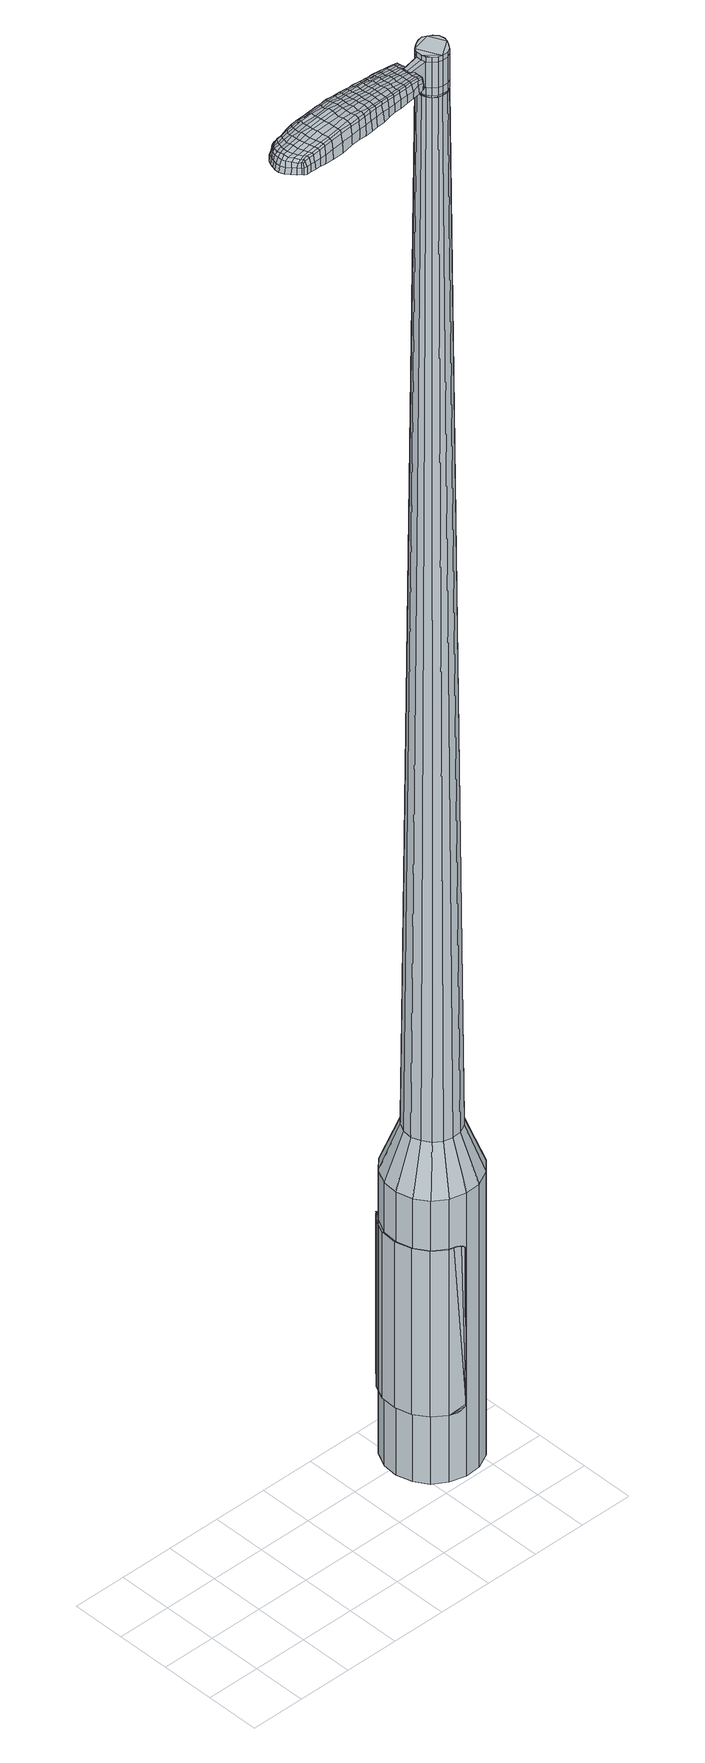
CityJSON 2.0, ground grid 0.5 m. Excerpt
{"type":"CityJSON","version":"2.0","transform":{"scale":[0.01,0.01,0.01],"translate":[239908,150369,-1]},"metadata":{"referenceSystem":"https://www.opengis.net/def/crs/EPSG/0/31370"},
"CityObjects":{
"object1":{"type":"GenericCityObject","attributes":{"cluster":808,"mean_distance_to_centroid":0.165,"new_centroid_x":239910.81,"new_centroid_y":150369.98,"mean_distance_to_camera":10,"H1":11.52,"H2":-29.24,"Z_final":109.88,"cluster2":76,"proj_x":239910.36,"proj_y":150364.75,"id_line":95515,"bearing_l":274.93,"distance":5.25,"orientation":"right","G_obj":184.93},"geometry":[{"type":"MultiSurface","lod":"2","boundaries":[[[0,1,2,3]],[[1,4,5,2]],[[4,6,7,5]],[[6,8,9,7]],[[8,10,11,9]],[[10,12,13,11]],[[12,14,15,13]],[[14,16,17,15]],[[16,18,19,17]],[[18,20,21,19]],[[20,22,23,21]],[[22,24,25,23]],[[24,26,27,25]],[[26,28,29,27]],[[28,30,31,29]],[[30,32,33,31]],[[32,34,35,33]],[[34,0,3,35]],[[36,37,38,39]],[[38,40,41,42]],[[41,43,42]],[[42,44,45,46]],[[45,47,46]],[[46,48,49,50]],[[49,51,50]],[[42,46,50,38]],[[50,52,39,38]],[[53,36,39]],[[2,5,7,35]],[[7,9,11,15]],[[11,13,15]],[[15,17,19,23]],[[19,21,23]],[[23,25,27,31]],[[27,29,31]],[[15,23,31,7]],[[31,33,35,7]],[[3,2,35]],[[1,0,54,55]],[[0,34,56,54]],[[34,32,57,56]],[[32,30,58,57]],[[30,28,59,58]],[[28,26,60,59]],[[26,24,61,60]],[[24,22,62,61]],[[22,20,63,62]],[[20,18,64,63]],[[18,16,65,64]],[[16,14,66,65]],[[14,12,67,66]],[[12,10,68,67]],[[10,8,69,68]],[[8,6,70,69]],[[6,4,71,70]],[[4,1,55,71]],[[55,54,72,73]],[[54,56,74,72]],[[56,57,75,74]],[[57,58,76,75]],[[58,59,77,76]],[[59,60,78,77]],[[60,61,79,78]],[[61,62,80,79]],[[62,63,81,80]],[[63,64,82,81]],[[64,65,83,82]],[[65,66,84,83]],[[66,67,85,84]],[[67,68,86,85]],[[68,69,87,86]],[[69,70,88,87]],[[70,71,89,88]],[[71,55,73,89]],[[90,91,92,93]],[[94,95,91,90]],[[75,96,95,94]],[[97,98,96,75]],[[77,99,98,97]],[[100,101,99,77]],[[102,103,101,100]],[[80,104,103,102]],[[81,105,104,80]],[[106,107,105,81]],[[108,109,107,106]],[[110,111,109,108]],[[85,112,111,110]],[[113,114,112,85]],[[87,115,114,113]],[[88,116,115,87]],[[117,118,116,88]],[[93,92,118,117]],[[119,120,121,122]],[[123,119,122,124]],[[125,123,124,126]],[[127,125,126,128]],[[129,127,128,130]],[[131,129,130,132]],[[133,131,132,134]],[[135,133,134,136]],[[137,135,136,138]],[[139,137,138,140]],[[141,139,140,142]],[[143,141,142,144]],[[145,143,144,146]],[[147,145,146,148]],[[149,147,148,150]],[[151,149,150,152]],[[73,72,90,93]],[[72,74,94,90]],[[74,75,94]],[[76,97,75]],[[76,77,97]],[[78,100,77]],[[78,79,102,100]],[[79,80,102]],[[82,106,81]],[[82,83,108,106]],[[83,84,110,108]],[[84,85,110]],[[86,113,85]],[[86,87,113]],[[89,117,88]],[[89,73,93,117]],[[153,154,92,91]],[[154,155,118,92]],[[155,116,118]],[[156,114,115]],[[156,112,114]],[[157,111,112]],[[157,158,109,111]],[[158,159,107,109]],[[159,105,107]],[[160,103,104]],[[160,161,101,103]],[[161,99,101]],[[162,98,99]],[[162,96,98]],[[163,95,96]],[[163,153,91,95]],[[39,52,151,164]],[[154,153,165,152]],[[53,39,164,120]],[[153,163,121,165]],[[36,53,120,119]],[[163,96,122,121]],[[37,36,119,123]],[[96,162,124,122]],[[38,37,123,125]],[[162,99,126,124]],[[40,38,125,127]],[[99,161,128,126]],[[41,40,127,129]],[[161,160,130,128]],[[43,41,129,131]],[[160,104,132,130]],[[42,43,131,133]],[[104,105,134,132]],[[44,42,133,135]],[[105,159,136,134]],[[45,44,135,137]],[[159,158,138,136]],[[47,45,137,139]],[[158,157,140,138]],[[46,47,139,141]],[[157,112,142,140]],[[48,46,141,143]],[[112,156,144,142]],[[49,48,143,145]],[[156,115,146,144]],[[51,49,145,147]],[[115,116,148,146]],[[50,51,147,149]],[[116,155,150,148]],[[52,50,149,151]],[[155,154,152,150]],[[151,152,166,167]],[[152,165,168,166]],[[165,121,169,168]],[[121,120,170,169]],[[120,164,171,170]],[[164,151,167,171]],[[172,173,174,175]],[[176,172,175,177]],[[172,176,178,179]],[[173,172,179,180]],[[181,182,183,184]],[[185,181,184,186]],[[181,185,187,188]],[[182,181,188,189]],[[190,191,192,193]],[[194,190,193,195]],[[190,194,196,197]],[[191,190,197,198]],[[199,200,201,202]],[[203,199,202,204]],[[199,203,205,206]],[[200,199,206,207]],[[208,209,210,211]],[[212,208,211,213]],[[208,212,214,215]],[[209,208,215,216]],[[217,218,219,220]],[[221,217,220,222]],[[217,221,223,224]],[[218,217,224,225]],[[226,227,228,229]],[[218,226,229,219]],[[226,218,225,230]],[[227,226,230,231]],[[232,233,234,235]],[[227,232,235,228]],[[232,227,231,236]],[[233,232,236,237]],[[238,176,177,239]],[[233,238,239,234]],[[238,233,237,240]],[[176,238,240,178]],[[241,242,243,244]],[[245,241,244,246]],[[241,245,247,248]],[[242,241,248,249]],[[250,251,252,253]],[[242,250,253,243]],[[250,242,249,254]],[[251,250,254,255]],[[256,257,258,259]],[[251,256,259,252]],[[256,251,255,260]],[[257,256,260,261]],[[262,263,264,265]],[[257,262,265,258]],[[262,257,261,266]],[[263,262,266,267]],[[268,173,180,269]],[[263,268,269,264]],[[268,263,267,270]],[[173,268,270,174]],[[271,272,273,274]],[[275,271,274,276]],[[271,275,277,278]],[[272,271,278,279]],[[280,281,282,283]],[[272,280,283,273]],[[280,272,279,284]],[[281,280,284,285]],[[286,287,288,289]],[[281,286,289,282]],[[286,281,285,290]],[[287,286,290,291]],[[292,185,186,293]],[[287,292,293,288]],[[292,287,291,294]],[[185,292,294,187]],[[295,296,297,298]],[[299,295,298,300]],[[295,299,301,302]],[[296,295,302,303]],[[304,305,306,307]],[[296,304,307,297]],[[304,296,303,308]],[[305,304,308,309]],[[310,311,312,313]],[[305,310,313,306]],[[310,305,309,314]],[[311,310,314,315]],[[316,317,318,319]],[[311,316,319,312]],[[316,311,315,320]],[[317,316,320,321]],[[322,182,189,323]],[[317,322,323,318]],[[322,317,321,324]],[[182,322,324,183]],[[325,211,210,326]],[[327,325,326,328]],[[325,327,329,330]],[[211,325,330,213]],[[331,327,328,332]],[[333,331,332,334]],[[331,333,335,336]],[[327,331,336,329]],[[337,333,334,338]],[[339,337,338,340]],[[337,339,341,342]],[[333,337,342,335]],[[343,339,340,344]],[[345,343,344,346]],[[343,345,347,348]],[[339,343,348,341]],[[349,345,346,350]],[[200,349,350,201]],[[349,200,207,351]],[[345,349,351,347]],[[352,353,198,197]],[[354,352,197,196]],[[352,354,355,356]],[[353,352,356,357]],[[358,359,357,356]],[[360,358,356,355]],[[358,360,361,362]],[[359,358,362,363]],[[364,365,363,362]],[[366,364,362,361]],[[364,366,367,368]],[[365,364,368,369]],[[370,371,369,368]],[[372,370,368,367]],[[370,372,205,203]],[[371,370,203,204]],[[373,374,375,376]],[[275,373,376,277]],[[373,275,276,377]],[[374,373,377,378]],[[379,194,195,380]],[[374,379,380,375]],[[379,374,378,381]],[[194,379,381,196]],[[382,383,384,385]],[[221,382,385,223]],[[382,221,222,386]],[[383,382,386,387]],[[388,389,390,391]],[[383,388,391,384]],[[388,383,387,392]],[[389,388,392,393]],[[394,191,198,395]],[[389,394,395,390]],[[394,389,393,396]],[[191,394,396,192]],[[397,398,399,400]],[[179,397,400,180]],[[397,179,178,401]],[[398,397,401,402]],[[403,404,405,406]],[[398,403,406,399]],[[403,398,402,407]],[[404,403,407,408]],[[409,202,201,410]],[[404,409,410,405]],[[409,404,408,411]],[[202,409,411,204]],[[412,413,414,415]],[[184,412,415,186]],[[412,184,183,416]],[[413,412,416,417]],[[418,206,205,419]],[[413,418,419,414]],[[418,413,417,420]],[[206,418,420,207]],[[421,422,423,424]],[[299,421,424,301]],[[421,299,300,425]],[[422,421,425,426]],[[427,212,213,428]],[[422,427,428,423]],[[427,422,426,429]],[[212,427,429,214]],[[430,431,432,433]],[[245,430,433,247]],[[430,245,246,434]],[[431,430,434,435]],[[436,437,438,439]],[[431,436,439,432]],[[436,431,435,440]],[[437,436,440,441]],[[442,209,216,443]],[[437,442,443,438]],[[442,437,441,444]],[[209,442,444,210]],[[445,446,435,434]],[[244,445,434,246]],[[445,244,243,447]],[[446,445,447,448]],[[449,450,441,440]],[[446,449,440,435]],[[449,446,448,451]],[[450,449,451,452]],[[453,326,210,444]],[[450,453,444,441]],[[453,450,452,454]],[[326,453,454,328]],[[455,456,457,458]],[[302,455,458,303]],[[455,302,301,424]],[[456,455,424,423]],[[459,330,329,460]],[[456,459,460,457]],[[459,456,423,428]],[[330,459,428,213]],[[461,462,448,447]],[[253,461,447,243]],[[461,253,252,463]],[[462,461,463,464]],[[465,466,452,451]],[[462,465,451,448]],[[465,462,464,467]],[[466,465,467,468]],[[469,332,328,454]],[[466,469,454,452]],[[469,466,468,470]],[[332,469,470,334]],[[471,472,473,474]],[[308,471,474,309]],[[471,308,303,458]],[[472,471,458,457]],[[475,336,335,476]],[[472,475,476,473]],[[475,472,457,460]],[[336,475,460,329]],[[477,478,464,463]],[[259,477,463,252]],[[477,259,258,479]],[[478,477,479,480]],[[481,482,468,467]],[[478,481,467,464]],[[481,478,480,483]],[[482,481,483,484]],[[485,338,334,470]],[[482,485,470,468]],[[485,482,484,486]],[[338,485,486,340]],[[487,488,489,490]],[[314,487,490,315]],[[487,314,309,474]],[[488,487,474,473]],[[491,342,341,492]],[[488,491,492,489]],[[491,488,473,476]],[[342,491,476,335]],[[493,494,480,479]],[[265,493,479,258]],[[493,265,264,495]],[[494,493,495,496]],[[497,498,484,483]],[[494,497,483,480]],[[497,494,496,499]],[[498,497,499,500]],[[501,344,340,486]],[[498,501,486,484]],[[501,498,500,502]],[[344,501,502,346]],[[503,504,505,506]],[[320,503,506,321]],[[503,320,315,490]],[[504,503,490,489]],[[507,348,347,508]],[[504,507,508,505]],[[507,504,489,492]],[[348,507,492,341]],[[509,510,496,495]],[[269,509,495,264]],[[509,269,180,400]],[[510,509,400,399]],[[511,512,500,499]],[[510,511,499,496]],[[511,510,399,406]],[[512,511,406,405]],[[513,350,346,502]],[[512,513,502,500]],[[513,512,405,410]],[[350,513,410,201]],[[514,515,417,416]],[[324,514,416,183]],[[514,324,321,506]],[[515,514,506,505]],[[516,351,207,420]],[[515,516,420,417]],[[516,515,505,508]],[[351,516,508,347]],[[517,518,378,377]],[[274,517,377,276]],[[517,274,273,519]],[[518,517,519,520]],[[521,354,196,381]],[[518,521,381,378]],[[521,518,520,522]],[[354,521,522,355]],[[523,524,525,526]],[[224,523,526,225]],[[523,224,223,385]],[[524,523,385,384]],[[527,528,529,530]],[[524,527,530,525]],[[527,524,384,391]],[[528,527,391,390]],[[531,353,357,532]],[[528,531,532,529]],[[531,528,390,395]],[[353,531,395,198]],[[533,534,520,519]],[[283,533,519,273]],[[533,283,282,535]],[[534,533,535,536]],[[537,360,355,522]],[[534,537,522,520]],[[537,534,536,538]],[[360,537,538,361]],[[539,540,541,542]],[[230,539,542,231]],[[539,230,225,526]],[[540,539,526,525]],[[543,544,545,546]],[[540,543,546,541]],[[543,540,525,530]],[[544,543,530,529]],[[547,359,363,548]],[[544,547,548,545]],[[547,544,529,532]],[[359,547,532,357]],[[549,550,536,535]],[[289,549,535,282]],[[549,289,288,551]],[[550,549,551,552]],[[553,366,361,538]],[[550,553,538,536]],[[553,550,552,554]],[[366,553,554,367]],[[555,556,557,558]],[[236,555,558,237]],[[555,236,231,542]],[[556,555,542,541]],[[559,560,561,562]],[[556,559,562,557]],[[559,556,541,546]],[[560,559,546,545]],[[563,365,369,564]],[[560,563,564,561]],[[563,560,545,548]],[[365,563,548,363]],[[565,566,552,551]],[[293,565,551,288]],[[565,293,186,415]],[[566,565,415,414]],[[567,372,367,554]],[[566,567,554,552]],[[567,566,414,419]],[[372,567,419,205]],[[568,569,402,401]],[[240,568,401,178]],[[568,240,237,558]],[[569,568,558,557]],[[570,571,408,407]],[[569,570,407,402]],[[570,569,557,562]],[[571,570,562,561]],[[572,371,204,411]],[[571,572,411,408]],[[572,571,561,564]],[[371,572,564,369]],[[573,574,575,576]],[[576,575,577,578]],[[579,577,575,580]],[[580,575,574,581]],[[582,583,584,585]],[[585,584,586,587]],[[588,586,584,589]],[[589,584,583,590]],[[591,592,593,594]],[[594,593,595,596]],[[597,595,593,598]],[[598,593,592,599]],[[600,601,602,603]],[[603,602,604,605]],[[606,604,602,607]],[[607,602,601,608]],[[609,610,611,612]],[[612,611,613,614]],[[615,613,611,616]],[[616,611,610,617]],[[618,619,620,621]],[[621,620,622,623]],[[624,622,620,625]],[[625,620,619,626]],[[627,628,629,630]],[[630,629,619,618]],[[626,619,629,631]],[[631,629,628,632]],[[633,634,635,636]],[[636,635,628,627]],[[632,628,635,637]],[[637,635,634,638]],[[578,577,639,640]],[[640,639,634,633]],[[638,634,639,641]],[[641,639,577,579]],[[642,643,644,645]],[[645,644,646,647]],[[648,646,644,649]],[[649,644,643,650]],[[651,652,653,654]],[[654,653,643,642]],[[650,643,653,655]],[[655,653,652,656]],[[657,658,659,660]],[[660,659,652,651]],[[656,652,659,661]],[[661,659,658,662]],[[663,664,665,666]],[[666,665,658,657]],[[662,658,665,667]],[[667,665,664,668]],[[581,574,669,670]],[[670,669,664,663]],[[668,664,669,671]],[[671,669,574,573]],[[672,673,674,675]],[[675,674,676,677]],[[678,676,674,679]],[[679,674,673,680]],[[681,682,683,684]],[[684,683,673,672]],[[680,673,683,685]],[[685,683,682,686]],[[687,688,689,690]],[[690,689,682,681]],[[686,682,689,691]],[[691,689,688,692]],[[587,586,693,694]],[[694,693,688,687]],[[692,688,693,695]],[[695,693,586,588]],[[696,697,698,699]],[[699,698,700,701]],[[702,700,698,703]],[[703,698,697,704]],[[705,706,707,708]],[[708,707,697,696]],[[704,697,707,709]],[[709,707,706,710]],[[711,712,713,714]],[[714,713,706,705]],[[710,706,713,715]],[[715,713,712,716]],[[717,718,719,720]],[[720,719,712,711]],[[716,712,719,721]],[[721,719,718,722]],[[590,583,723,724]],[[724,723,718,717]],[[722,718,723,725]],[[725,723,583,582]],[[609,612,726,727]],[[727,726,728,729]],[[730,728,726,731]],[[731,726,612,614]],[[729,728,732,733]],[[733,732,734,735]],[[736,734,732,737]],[[737,732,728,730]],[[735,734,738,739]],[[739,738,740,741]],[[742,740,738,743]],[[743,738,734,736]],[[741,740,744,745]],[[745,744,746,747]],[[748,746,744,749]],[[749,744,740,742]],[[747,746,750,751]],[[751,750,601,600]],[[608,601,750,752]],[[752,750,746,748]],[[599,753,754,598]],[[598,754,755,597]],[[756,755,754,757]],[[757,754,753,758]],[[758,759,760,757]],[[757,760,761,756]],[[762,761,760,763]],[[763,760,759,764]],[[764,765,766,763]],[[763,766,767,762]],[[768,767,766,769]],[[769,766,765,770]],[[770,771,772,769]],[[769,772,773,768]],[[606,773,772,604]],[[604,772,771,605]],[[774,775,776,777]],[[777,776,676,678]],[[677,676,776,778]],[[778,776,775,779]],[[596,595,780,781]],[[781,780,775,774]],[[779,775,780,782]],[[782,780,595,597]],[[783,784,785,786]],[[786,785,622,624]],[[623,622,785,787]],[[787,785,784,788]],[[789,790,791,792]],[[792,791,784,783]],[[788,784,791,793]],[[793,791,790,794]],[[599,592,795,796]],[[796,795,790,789]],[[794,790,795,797]],[[797,795,592,591]],[[798,799,800,801]],[[801,800,580,581]],[[579,580,800,802]],[[802,800,799,803]],[[804,805,806,807]],[[807,806,799,798]],[[803,799,806,808]],[[808,806,805,809]],[[600,603,810,811]],[[811,810,805,804]],[[809,805,810,812]],[[812,810,603,605]],[[813,814,815,816]],[[816,815,585,587]],[[582,585,815,817]],[[817,815,814,818]],[[606,607,819,820]],[[820,819,814,813]],[[818,814,819,821]],[[821,819,607,608]],[[822,823,824,825]],[[825,824,700,702]],[[701,700,824,826]],[[826,824,823,827]],[[614,613,828,829]],[[829,828,823,822]],[[827,823,828,830]],[[830,828,613,615]],[[831,832,646,833]],[[833,646,648]],[[647,646,834]],[[834,646,832,835]],[[836,837,838,839]],[[839,838,832,831]],[[835,832,838,840]],[[840,838,837,841]],[[617,610,842,843]],[[843,842,837,836]],[[841,837,842,844]],[[844,842,610,609]],[[835,845,834]],[[834,845,645,647]],[[642,645,845,846]],[[846,845,847]],[[841,848,849,840]],[[840,849,845,835]],[[847,845,849,850]],[[850,849,848,851]],[[609,727,167,844]],[[844,167,848,841]],[[851,848,167,852]],[[852,167,727,729]],[[853,854,855,856]],[[856,855,703,704]],[[702,703,855,825]],[[825,855,854,822]],[[730,731,857,858]],[[858,857,854,853]],[[822,854,857,829]],[[829,857,731,614]],[[847,859,860,846]],[[846,860,654,642]],[[651,654,860,861]],[[860,859,861]],[[851,862,863,850]],[[850,863,859,847]],[[861,859,863,864]],[[864,863,862,865]],[[729,733,866,852]],[[852,866,862,851]],[[865,862,866,867]],[[867,866,733,735]],[[868,869,870,871]],[[871,870,709,710]],[[704,709,870,856]],[[856,870,869,853]],[[736,737,872,873]],[[873,872,869,868]],[[853,869,872,858]],[[858,872,737,730]],[[874,875,861]],[[861,875,660,651]],[[657,660,875,876]],[[876,875,874,877]],[[865,878,879,864]],[[864,879,874,861]],[[877,874,879,880]],[[880,879,878,881]],[[735,739,882,867]],[[867,882,878,865]],[[881,878,882,883]],[[883,882,739,741]],[[884,885,886,887]],[[887,886,715,716]],[[710,715,886,871]],[[871,886,885,868]],[[742,743,888,889]],[[889,888,885,884]],[[868,885,888,873]],[[873,888,743,736]],[[877,890,891,876]],[[876,891,666,657]],[[663,666,891,892]],[[892,891,890,893]],[[881,894,895,880]],[[880,895,890,877]],[[893,890,895,896]],[[896,895,894,897]],[[741,745,898,883]],[[883,898,894,881]],[[897,894,898,899]],[[899,898,745,747]],[[900,901,902,903]],[[903,902,721,722]],[[716,721,902,887]],[[887,902,901,884]],[[748,749,904,905]],[[905,904,901,900]],[[884,901,904,889]],[[889,904,749,742]],[[893,906,907,892]],[[892,907,670,663]],[[581,670,907,801]],[[801,907,906,798]],[[897,908,909,896]],[[896,909,906,893]],[[798,906,909,807]],[[807,909,908,804]],[[747,751,910,899]],[[899,910,908,897]],[[804,908,910,811]],[[811,910,751,600]],[[818,911,912,817]],[[817,912,725,582]],[[722,725,912,903]],[[903,912,911,900]],[[608,752,913,821]],[[821,913,911,818]],[[900,911,913,905]],[[905,913,752,748]],[[779,914,915,778]],[[778,915,675,677]],[[672,675,915,916]],[[916,915,914,917]],[[597,755,918,782]],[[782,918,914,779]],[[917,914,918,919]],[[919,918,755,756]],[[920,921,922,923]],[[923,922,625,626]],[[624,625,922,786]],[[786,922,921,783]],[[924,925,926,927]],[[927,926,921,920]],[[783,921,926,792]],[[792,926,925,789]],[[758,753,928,929]],[[929,928,925,924]],[[789,925,928,796]],[[796,928,753,599]],[[917,930,931,916]],[[916,931,684,672]],[[681,684,931,932]],[[932,931,930,933]],[[756,761,934,919]],[[919,934,930,917]],[[933,930,934,935]],[[935,934,761,762]],[[936,937,938,939]],[[939,938,631,632]],[[626,631,938,923]],[[923,938,937,920]],[[940,941,942,943]],[[943,942,937,936]],[[920,937,942,927]],[[927,942,941,924]],[[764,759,944,945]],[[945,944,941,940]],[[924,941,944,929]],[[929,944,759,758]],[[933,946,947,932]],[[932,947,690,681]],[[687,690,947,948]],[[948,947,946,949]],[[762,767,950,935]],[[935,950,946,933]],[[949,946,950,951]],[[951,950,767,768]],[[952,953,954,955]],[[955,954,637,638]],[[632,637,954,939]],[[939,954,953,936]],[[956,957,958,959]],[[959,958,953,952]],[[936,953,958,943]],[[943,958,957,940]],[[770,765,960,961]],[[961,960,957,956]],[[940,957,960,945]],[[945,960,765,764]],[[949,962,963,948]],[[948,963,694,687]],[[587,694,963,816]],[[816,963,962,813]],[[768,773,964,951]],[[951,964,962,949]],[[813,962,964,820]],[[820,964,773,606]],[[803,965,966,802]],[[802,966,641,579]],[[638,641,966,955]],[[955,966,965,952]],[[809,967,968,808]],[[808,968,965,803]],[[952,965,968,959]],[[959,968,967,956]],[[605,771,969,812]],[[812,969,967,809]],[[956,967,969,961]],[[961,969,771,770]],[[573,576,175,174]],[[576,578,177,175]],[[588,589,188,187]],[[589,590,189,188]],[[591,594,193,192]],[[594,596,195,193]],[[615,616,215,214]],[[616,617,216,215]],[[618,621,220,219]],[[621,623,222,220]],[[627,630,229,228]],[[630,618,219,229]],[[633,636,235,234]],[[636,627,228,235]],[[578,640,239,177]],[[640,633,234,239]],[[648,649,248,247]],[[649,650,249,248]],[[650,655,254,249]],[[655,656,255,254]],[[656,661,260,255]],[[661,662,261,260]],[[662,667,266,261]],[[667,668,267,266]],[[668,671,270,267]],[[671,573,174,270]],[[678,679,278,277]],[[679,680,279,278]],[[680,685,284,279]],[[685,686,285,284]],[[686,691,290,285]],[[691,692,291,290]],[[692,695,294,291]],[[695,588,187,294]],[[696,699,298,297]],[[699,701,300,298]],[[705,708,307,306]],[[708,696,297,307]],[[711,714,313,312]],[[714,705,306,313]],[[717,720,319,318]],[[720,711,312,319]],[[590,724,323,189]],[[724,717,318,323]],[[774,777,376,375]],[[777,678,277,376]],[[596,781,380,195]],[[781,774,375,380]],[[623,787,386,222]],[[787,788,387,386]],[[788,793,392,387]],[[793,794,393,392]],[[794,797,396,393]],[[797,591,192,396]],[[701,826,425,300]],[[826,827,426,425]],[[827,830,429,426]],[[830,615,214,429]],[[831,833,433,432]],[[833,648,247,433]],[[836,839,439,438]],[[839,831,432,439]],[[617,843,443,216]],[[843,836,438,443]],[[970,971,972,973]],[[974,975,973,972]],[[976,977,978,979]],[[980,981,982,983]],[[971,984,985,972]],[[986,974,972,985]],[[987,976,979,988]],[[989,990,981,980]],[[984,991,992,985]],[[992,993,986,985]],[[994,987,988,995]],[[996,990,989,997]],[[991,998,999,992]],[[999,1000,993,992]],[[1001,994,995,1002]],[[1003,996,997,1004]],[[1005,1006,1007,1008]],[[1009,1010,1006,1005]],[[1009,1011,1012,1010]],[[1011,1013,1014,1012]],[[1015,1016,1017,1018]],[[1019,1020,1016,1015]],[[1021,1022,1020,1019]],[[1023,1024,1022,1021]],[[1018,1007,1006,1015]],[[1015,1006,1010,1019]],[[1010,1012,1021,1019]],[[1012,1014,1023,1021]],[[979,978,975,974]],[[988,979,974,986]],[[993,995,988,986]],[[1000,1002,995,993]],[[980,983,977,976]],[[989,980,976,987]],[[997,989,987,994]],[[1004,997,994,1001]],[[981,1005,1008,982]],[[990,1009,1005,981]],[[1011,1009,990,996]],[[1013,1011,996,1003]],[[1025,1026,1027,1028]],[[1027,1029,1030,1031]],[[1027,1031,1032,1033]],[[1027,1033,1028]],[[1034,1025,1028,1035]],[[1036,1035,1028,1037]],[[1038,1037,1028]],[[1039,1027,1026,1040]],[[1041,1039,1040,1042]],[[1043,1041,1042,1044]],[[1045,1043,1044,1046]],[[1047,1045,1046,1048]],[[1048,1049,1050,1051]],[[1048,1051,1052,1053]],[[1048,1053,1054,1055]],[[1054,1056,1057,1058]],[[1054,1058,1059,1060]],[[1054,1060,1055]],[[1048,1055,1047]],[[1061,1062,1026,1025]],[[1063,1064,1029,1027]],[[1065,1066,1038,1028]],[[1062,1067,1040,1026]],[[1068,1063,1027,1039]],[[1067,1069,1042,1040]],[[1070,1068,1039,1041]],[[1069,1071,1044,1042]],[[1072,1070,1041,1043]],[[1071,1073,1046,1044]],[[1074,1072,1043,1045]],[[1073,1075,1048,1046]],[[1076,1074,1045,1047]],[[1075,1077,1049,1048]],[[1078,1079,1056,1054]],[[1080,1076,1047,1055]],[[1050,1049,1077,1081]],[[1051,1050,1081,1082]],[[1052,1051,1082,1083]],[[1053,1052,1083,1084]],[[1054,1053,1084,1078]],[[1085,1061,1025,1034]],[[1086,1085,1034,1035]],[[1087,1086,1035,1036]],[[1088,1087,1036,1037]],[[1066,1088,1037,1038]],[[1030,1029,1064,1089]],[[1057,1056,1079,1090]],[[1031,1030,1089,1091]],[[1032,1031,1091,1092]],[[1033,1032,1092,1093]],[[1028,1033,1093,1065]],[[1058,1057,1090,1094]],[[1059,1058,1094,1095]],[[1060,1059,1095,1096]],[[1055,1060,1096,1080]]]}]}
},
"vertices":[
[237,93,384],[238,107,384],[238,107,96],[237,93,96],[245,121,384],[245,121,96],[255,131,384],[255,131,96],[268,137,384],[268,137,96],[283,138,384],[283,138,96],[297,135,384],[297,135,96],[309,126,384],[309,126,96],[318,114,384],[318,114,96],[322,100,384],[322,100,96],[320,85,384],[320,85,96],[314,72,384],[314,72,96],[304,62,384],[304,62,96],[290,55,384],[290,55,96],[276,54,384],[276,54,96],[261,58,384],[261,58,96],[249,66,384],[249,66,96],[241,78,384],[241,78,96],[270,87,1524],[274,84,1524],[278,83,1524],[266,95,1524],[283,83,1524],[287,85,1524],[292,93,1524],[290,89,1524],[293,97,1524],[292,102,1524],[285,108,1524],[289,106,1524],[281,110,1524],[276,109,1524],[268,104,1524],[272,107,1524],[266,100,1524],[267,91,1524],[254,94,429],[255,103,429],[257,86,429],[262,78,429],[269,73,429],[277,71,429],[286,72,429],[294,76,429],[300,82,429],[304,90,429],[304,98,429],[302,107,429],[297,114,429],[290,119,429],[282,121,429],[273,121,429],[265,117,429],[259,111,429],[266,95,1483],[266,100,1483],[267,91,1483],[270,87,1483],[274,84,1483],[278,83,1483],[283,83,1483],[287,85,1483],[290,89,1483],[292,93,1483],[293,97,1483],[292,102,1483],[289,106,1483],[285,108,1483],[281,110,1483],[276,109,1483],[272,107,1483],[268,104,1483],[267,95,1483],[267,95,1485],[267,100,1485],[267,100,1483],[268,91,1483],[268,91,1485],[270,87,1485],[274,85,1483],[274,85,1485],[278,83,1485],[283,84,1483],[283,84,1485],[287,86,1483],[287,86,1485],[290,89,1485],[292,93,1485],[292,97,1483],[292,97,1485],[291,102,1483],[291,102,1485],[288,105,1483],[288,105,1485],[285,108,1485],[280,109,1483],[280,109,1485],[276,109,1485],[272,107,1485],[269,104,1483],[269,104,1485],[270,87,1519],[267,91,1519],[267,91,1493],[270,87,1493],[274,84,1519],[274,84,1493],[278,83,1519],[278,83,1493],[283,83,1519],[283,83,1493],[287,85,1519],[287,85,1493],[290,89,1519],[290,89,1493],[292,93,1519],[292,93,1493],[293,97,1519],[293,97,1493],[292,102,1519],[292,102,1493],[289,106,1519],[289,106,1493],[285,108,1519],[285,108,1493],[281,110,1519],[281,110,1493],[276,109,1519],[276,109,1493],[272,107,1519],[272,107,1493],[268,104,1519],[268,104,1493],[266,100,1519],[266,100,1493],[266,95,1485],[266,100,1485],[268,104,1485],[281,110,1485],[289,106,1485],[292,102,1485],[293,97,1485],[287,85,1485],[283,83,1485],[274,84,1485],[267,91,1485],[266,95,1519],[266,95,1493],[247,97,1513],[247,97,1518],[247,93,1513],[248,90,1513],[248,90,1518],[247,93,1518],[172,107,1519],[179,107,1518],[178,108,1509],[170,108,1510],[163,106,1519],[162,108,1510],[164,105,1526],[173,105,1525],[180,105,1525],[175,68,1519],[182,69,1518],[183,71,1525],[176,70,1525],[166,67,1519],[167,69,1526],[165,66,1510],[174,67,1510],[181,67,1509],[100,79,1519],[100,83,1519],[99,83,1513],[99,79,1513],[102,75,1519],[101,75,1513],[103,76,1524],[102,79,1524],[102,83,1524],[174,86,1530],[181,86,1529],[181,90,1529],[174,89,1530],[165,85,1531],[165,88,1531],[165,81,1530],[174,82,1530],[182,83,1529],[255,93,1512],[254,96,1512],[253,95,1517],[253,93,1517],[255,90,1512],[254,90,1517],[254,90,1506],[254,93,1506],[253,96,1506],[113,100,1519],[116,101,1519],[115,102,1512],[112,101,1512],[111,99,1518],[110,101,1512],[111,99,1522],[113,99,1523],[117,100,1524],[121,102,1519],[127,103,1519],[125,104,1512],[120,103,1512],[121,100,1524],[127,101,1525],[132,104,1519],[140,104,1519],[139,106,1511],[131,105,1511],[133,102,1526],[141,103,1526],[152,105,1519],[150,107,1510],[153,104,1526],[246,109,1513],[238,109,1513],[239,107,1518],[246,108,1517],[251,109,1512],[250,108,1516],[250,109,1506],[245,110,1507],[237,110,1507],[231,108,1514],[223,108,1515],[224,107,1520],[231,107,1519],[229,110,1507],[222,109,1507],[216,108,1515],[208,108,1516],[209,106,1522],[217,107,1521],[214,109,1508],[207,109,1508],[201,108,1517],[193,107,1517],[194,106,1524],[202,106,1523],[199,109,1508],[192,109,1509],[186,107,1518],[187,106,1524],[185,109,1509],[115,64,1519],[119,64,1519],[119,66,1524],[115,66,1523],[113,65,1518],[113,66,1522],[112,64,1512],[114,63,1512],[118,63,1512],[123,64,1519],[129,64,1519],[130,66,1525],[124,66,1524],[123,63,1512],[128,63,1512],[135,64,1519],[143,65,1519],[144,67,1526],[136,66,1526],[134,63,1511],[142,63,1511],[155,66,1519],[155,68,1526],[153,64,1510],[248,79,1513],[241,77,1513],[240,76,1507],[247,77,1507],[254,80,1512],[253,79,1506],[253,80,1516],[249,80,1517],[241,79,1518],[233,76,1514],[226,75,1515],[225,74,1507],[232,75,1507],[234,78,1519],[226,77,1520],[218,74,1515],[211,73,1516],[210,72,1508],[217,73,1508],[219,76,1521],[212,75,1522],[204,72,1517],[196,71,1517],[195,69,1509],[203,70,1508],[204,74,1523],[197,73,1524],[189,70,1518],[188,68,1509],[190,72,1524],[248,92,1519],[248,95,1519],[241,92,1520],[240,94,1520],[241,89,1520],[248,90,1519],[233,91,1522],[233,94,1522],[226,90,1523],[225,93,1523],[226,87,1523],[233,88,1521],[218,90,1524],[218,93,1524],[211,89,1525],[211,92,1525],[211,86,1525],[219,87,1524],[204,88,1526],[203,91,1526],[196,88,1527],[196,91,1527],[196,84,1527],[204,85,1526],[189,87,1528],[189,90,1528],[189,84,1528],[105,80,1527],[105,83,1527],[106,76,1526],[111,76,1527],[109,80,1528],[109,84,1528],[116,81,1529],[116,84,1529],[117,77,1528],[124,77,1530],[123,81,1530],[123,85,1530],[130,82,1531],[130,86,1531],[131,78,1530],[140,79,1531],[139,83,1531],[139,86,1531],[152,84,1531],[152,87,1531],[153,80,1531],[111,66,1518],[108,68,1519],[107,67,1513],[110,65,1513],[112,67,1523],[109,68,1523],[105,71,1519],[104,71,1513],[106,72,1524],[109,98,1518],[107,96,1518],[108,96,1523],[110,98,1523],[108,99,1513],[106,97,1513],[104,94,1519],[102,90,1519],[103,90,1524],[106,93,1523],[103,94,1513],[101,90,1513],[101,87,1519],[102,87,1524],[100,87,1513],[173,104,1528],[173,102,1528],[181,102,1528],[180,104,1527],[165,103,1528],[165,101,1529],[173,99,1529],[173,96,1530],[181,96,1529],[181,99,1528],[164,98,1529],[164,95,1530],[174,92,1530],[181,93,1529],[165,92,1531],[176,71,1528],[176,74,1529],[167,73,1529],[167,70,1528],[183,72,1527],[183,75,1528],[175,78,1529],[166,77,1530],[182,78,1528],[255,81,1512],[255,83,1512],[254,83,1517],[254,81,1517],[255,80,1506],[255,82,1506],[255,86,1512],[254,87,1517],[254,86,1506],[253,108,1512],[253,106,1512],[253,107,1506],[252,108,1506],[252,107,1517],[252,105,1517],[254,104,1512],[254,101,1512],[253,101,1506],[253,104,1506],[252,103,1517],[253,101,1517],[254,98,1512],[253,98,1506],[253,98,1517],[247,106,1519],[247,105,1519],[239,106,1520],[239,105,1520],[247,103,1519],[247,100,1519],[240,102,1520],[240,100,1520],[248,98,1519],[240,97,1520],[249,81,1519],[249,83,1519],[241,82,1520],[241,80,1520],[248,86,1519],[241,85,1520],[232,106,1521],[232,104,1521],[224,106,1522],[225,104,1522],[232,102,1521],[232,99,1521],[225,101,1522],[225,99,1523],[233,96,1522],[225,96,1523],[234,79,1521],[234,81,1521],[226,80,1522],[227,78,1522],[234,84,1521],[226,84,1522],[217,105,1523],[217,104,1523],[210,105,1524],[210,103,1524],[217,101,1523],[218,98,1524],[210,101,1525],[210,98,1525],[218,95,1524],[210,95,1525],[219,77,1523],[219,79,1523],[212,78,1524],[212,76,1524],[219,83,1524],[211,82,1525],[202,105,1525],[202,103,1525],[195,104,1526],[195,103,1526],[203,100,1526],[203,97,1526],[195,100,1527],[195,97,1527],[203,94,1526],[196,94,1527],[205,75,1525],[204,77,1525],[197,76,1526],[197,74,1526],[204,81,1526],[197,80,1527],[188,104,1527],[188,102,1527],[188,100,1527],[188,97,1528],[188,93,1528],[190,73,1527],[190,75,1527],[190,79,1528],[114,67,1525],[112,68,1525],[118,67,1526],[116,69,1526],[109,72,1526],[113,72,1527],[112,98,1525],[110,96,1525],[114,97,1526],[116,98,1525],[108,94,1525],[106,91,1526],[111,91,1527],[112,94,1526],[105,87,1526],[110,88,1527],[123,67,1526],[121,69,1527],[129,67,1527],[128,69,1528],[119,72,1528],[126,73,1529],[121,99,1526],[119,97,1527],[126,98,1528],[127,100,1527],[118,95,1527],[117,92,1528],[123,92,1529],[124,96,1528],[116,88,1528],[123,89,1530],[135,67,1528],[134,69,1529],[143,68,1528],[143,70,1529],[133,73,1529],[141,74,1530],[133,101,1528],[132,99,1528],[140,100,1529],[141,102,1528],[131,96,1529],[130,93,1530],[139,94,1530],[140,97,1530],[130,89,1530],[139,90,1531],[155,69,1529],[155,71,1529],[154,75,1530],[153,102,1528],[152,100,1529],[152,98,1530],[152,94,1530],[152,91,1531],[178,106,1509],[179,105,1518],[172,105,1518],[170,106,1509],[163,104,1519],[162,106,1510],[164,103,1525],[173,103,1525],[180,103,1525],[182,73,1525],[182,71,1518],[175,70,1518],[175,72,1525],[166,69,1519],[167,71,1525],[165,68,1510],[173,69,1509],[181,69,1509],[101,83,1513],[102,83,1519],[103,80,1519],[102,80,1513],[104,76,1519],[103,76,1513],[105,77,1524],[104,80,1524],[104,83,1524],[181,90,1528],[181,87,1528],[174,86,1529],[174,89,1529],[165,85,1529],[165,88,1529],[165,81,1529],[174,82,1529],[181,83,1528],[251,95,1516],[252,95,1512],[252,93,1512],[251,93,1516],[252,90,1512],[252,90,1516],[252,89,1506],[251,93,1506],[251,95,1506],[116,100,1512],[117,99,1519],[114,98,1518],[113,100,1512],[112,98,1518],[111,99,1512],[112,97,1522],[114,97,1523],[117,98,1523],[126,102,1512],[127,101,1519],[121,100,1519],[120,101,1512],[122,99,1524],[128,99,1525],[139,104,1511],[140,102,1519],[133,102,1519],[131,103,1511],[133,100,1525],[141,101,1526],[152,103,1519],[150,105,1510],[153,102,1526],[239,106,1518],[238,107,1513],[246,107,1513],[246,106,1517],[251,107,1512],[250,106,1515],[250,108,1506],[245,108,1506],[237,108,1507],[224,105,1520],[223,106,1514],[231,106,1514],[231,105,1519],[229,108,1507],[222,107,1507],[209,105,1522],[208,106,1516],[216,106,1515],[216,105,1521],[214,107,1508],[207,107,1508],[194,104,1523],[193,105,1517],[201,106,1516],[202,104,1522],[199,107,1508],[192,107,1508],[186,105,1517],[187,104,1524],[185,107,1509],[119,68,1523],[119,66,1519],[116,66,1518],[116,68,1523],[113,67,1518],[114,68,1522],[113,65,1512],[115,65,1512],[118,65,1512],[130,68,1525],[129,66,1519],[124,66,1519],[124,68,1524],[123,65,1512],[128,65,1512],[144,68,1526],[143,67,1519],[135,66,1519],[136,68,1525],[134,65,1511],[142,65,1511],[154,68,1519],[155,70,1526],[153,66,1510],[239,78,1507],[240,79,1513],[248,80,1513],[247,79,1506],[253,81,1512],[252,80,1506],[252,82,1515],[248,82,1517],[241,81,1518],[224,76,1507],[225,77,1514],[233,78,1514],[232,77,1507],[233,80,1519],[226,79,1520],[210,74,1508],[211,75,1516],[218,76,1515],[217,75,1508],[219,78,1521],[211,76,1522],[195,71,1508],[196,73,1517],[203,74,1516],[202,72,1508],[204,75,1522],[197,75,1523],[189,72,1517],[188,70,1509],[190,74,1524],[247,92,1518],[247,95,1518],[240,92,1519],[240,94,1519],[240,89,1519],[247,90,1518],[232,91,1520],[232,94,1520],[225,90,1521],[225,93,1521],[225,87,1521],[233,88,1520],[218,90,1523],[217,93,1523],[210,89,1524],[210,92,1524],[211,86,1524],[218,87,1523],[203,88,1525],[203,91,1525],[196,88,1526],[195,91,1526],[196,85,1526],[203,85,1525],[188,87,1527],[188,90,1527],[189,84,1527],[106,83,1526],[106,80,1526],[107,77,1525],[111,77,1526],[110,80,1526],[110,84,1526],[116,84,1528],[116,81,1528],[117,77,1527],[124,78,1528],[124,81,1529],[123,85,1529],[130,85,1530],[131,82,1530],[131,78,1529],[140,79,1530],[140,83,1530],[139,86,1530],[152,87,1530],[152,84,1530],[153,80,1530],[109,68,1513],[110,69,1518],[112,67,1518],[111,66,1512],[113,68,1523],[111,70,1523],[107,72,1519],[106,72,1513],[108,73,1523],[109,95,1523],[108,95,1518],[110,97,1518],[111,96,1523],[109,98,1512],[107,96,1512],[105,89,1523],[104,90,1519],[106,93,1519],[107,92,1523],[105,93,1513],[103,90,1513],[103,86,1519],[104,86,1524],[102,86,1513],[180,101,1527],[173,101,1527],[173,102,1527],[180,103,1526],[165,102,1527],[164,101,1528],[180,96,1528],[173,95,1528],[173,98,1528],[180,99,1527],[164,98,1528],[164,95,1529],[173,92,1529],[181,93,1528],[164,91,1529],[167,73,1528],[175,74,1527],[176,73,1527],[167,72,1527],[183,74,1526],[182,75,1527],[175,78,1528],[166,77,1528],[182,79,1527],[252,83,1516],[253,83,1512],[253,82,1512],[252,82,1516],[253,81,1506],[252,82,1506],[253,86,1512],[252,86,1516],[252,85,1506],[250,106,1506],[251,106,1512],[250,107,1506],[251,106,1516],[250,105,1516],[251,101,1506],[252,101,1512],[251,103,1512],[250,104,1506],[251,103,1516],[251,100,1516],[252,98,1512],[251,98,1506],[251,98,1516],[246,105,1518],[239,105,1519],[239,104,1519],[246,100,1518],[246,102,1518],[239,102,1519],[239,99,1519],[240,97,1519],[241,82,1519],[248,83,1518],[248,82,1518],[241,81,1519],[247,86,1518],[240,85,1519],[231,104,1520],[231,105,1520],[224,104,1521],[232,99,1520],[232,102,1520],[224,101,1521],[224,98,1521],[232,96,1520],[225,96,1521],[226,80,1521],[233,81,1520],[233,80,1520],[226,79,1521],[233,84,1520],[226,84,1521],[217,103,1522],[217,104,1522],[209,104,1523],[209,103,1523],[217,98,1522],[217,101,1522],[209,100,1523],[210,98,1524],[217,95,1523],[210,95,1524],[211,79,1523],[219,79,1522],[219,78,1522],[211,77,1523],[218,83,1522],[211,82,1523],[202,102,1524],[202,103,1524],[195,103,1525],[195,102,1525],[202,97,1525],[202,100,1524],[195,100,1525],[195,97,1526],[202,94,1525],[195,94,1526],[197,77,1525],[204,78,1524],[204,76,1524],[197,75,1525],[204,81,1524],[196,80,1525],[187,102,1526],[187,103,1526],[188,96,1527],[187,99,1526],[188,93,1527],[189,76,1526],[190,74,1526],[189,80,1526],[113,70,1524],[115,68,1524],[118,68,1525],[116,69,1525],[110,73,1525],[114,73,1525],[115,96,1525],[112,95,1524],[113,96,1524],[116,97,1525],[111,90,1526],[108,90,1525],[109,93,1524],[113,93,1525],[106,87,1525],[110,87,1526],[122,70,1526],[123,68,1526],[129,68,1526],[128,70,1527],[119,73,1526],[126,74,1527],[126,97,1527],[120,97,1526],[121,98,1526],[127,99,1526],[124,92,1528],[117,91,1527],[119,94,1526],[125,95,1527],[116,88,1527],[123,88,1528],[134,70,1527],[135,69,1527],[143,69,1527],[143,71,1528],[133,74,1528],[141,75,1529],[141,99,1528],[132,98,1527],[133,99,1527],[141,100,1527],[139,93,1529],[131,92,1529],[132,95,1528],[140,96,1528],[130,89,1529],[139,90,1530],[155,72,1528],[155,70,1528],[154,76,1529],[152,100,1528],[153,101,1528],[152,94,1529],[152,97,1529],[152,91,1530],[250,108,1508],[251,101,1508],[218,99,1509],[218,107,1509],[197,98,1510],[196,107,1510],[157,95,1512],[156,105,1512],[174,106,1511],[175,97,1511],[139,94,1513],[126,92,1514],[125,101,1514],[138,103,1513],[251,94,1508],[219,91,1509],[197,89,1510],[158,86,1512],[176,88,1511],[140,85,1513],[127,83,1514],[252,87,1508],[220,83,1509],[198,81,1510],[159,77,1512],[177,78,1511],[127,75,1514],[141,75,1513],[253,81,1508],[220,76,1509],[199,72,1510],[160,68,1512],[178,69,1511],[128,66,1514],[142,66,1513],[113,91,1514],[108,89,1514],[107,96,1514],[112,99,1514],[113,82,1514],[109,82,1514],[114,74,1514],[109,75,1514],[115,65,1514],[110,68,1514],[103,86,1515],[101,82,1515],[101,83,1515],[103,90,1515],[104,81,1515],[101,81,1515],[104,77,1515],[101,80,1515],[105,73,1515],[101,79,1515],[264,56,334],[260,57,334],[260,57,165],[274,53,171],[264,56,165],[267,55,165],[270,54,166],[272,54,167],[273,53,169],[267,55,334],[270,54,333],[272,54,332],[273,53,331],[274,53,328],[248,66,165],[248,66,334],[240,78,165],[240,78,334],[236,93,165],[236,93,334],[237,108,165],[237,108,334],[243,121,165],[243,121,334],[246,124,334],[249,127,334],[251,129,333],[252,131,332],[253,131,331],[253,132,328],[246,124,165],[253,132,171],[253,131,169],[252,131,167],[251,129,166],[249,127,165],[265,59,334],[261,60,334],[261,60,165],[265,59,165],[274,56,171],[274,56,328],[250,68,334],[250,68,165],[242,79,334],[242,79,165],[239,93,334],[239,93,165],[240,107,334],[240,107,165],[245,119,334],[245,119,165],[248,122,334],[255,130,328],[255,130,171],[248,122,165],[251,125,334],[253,127,333],[254,128,332],[255,129,331],[268,58,334],[271,57,333],[273,56,332],[274,56,331],[268,58,165],[255,129,169],[271,57,166],[273,56,167],[274,56,169],[254,128,167],[253,127,166],[251,125,165]
]}
